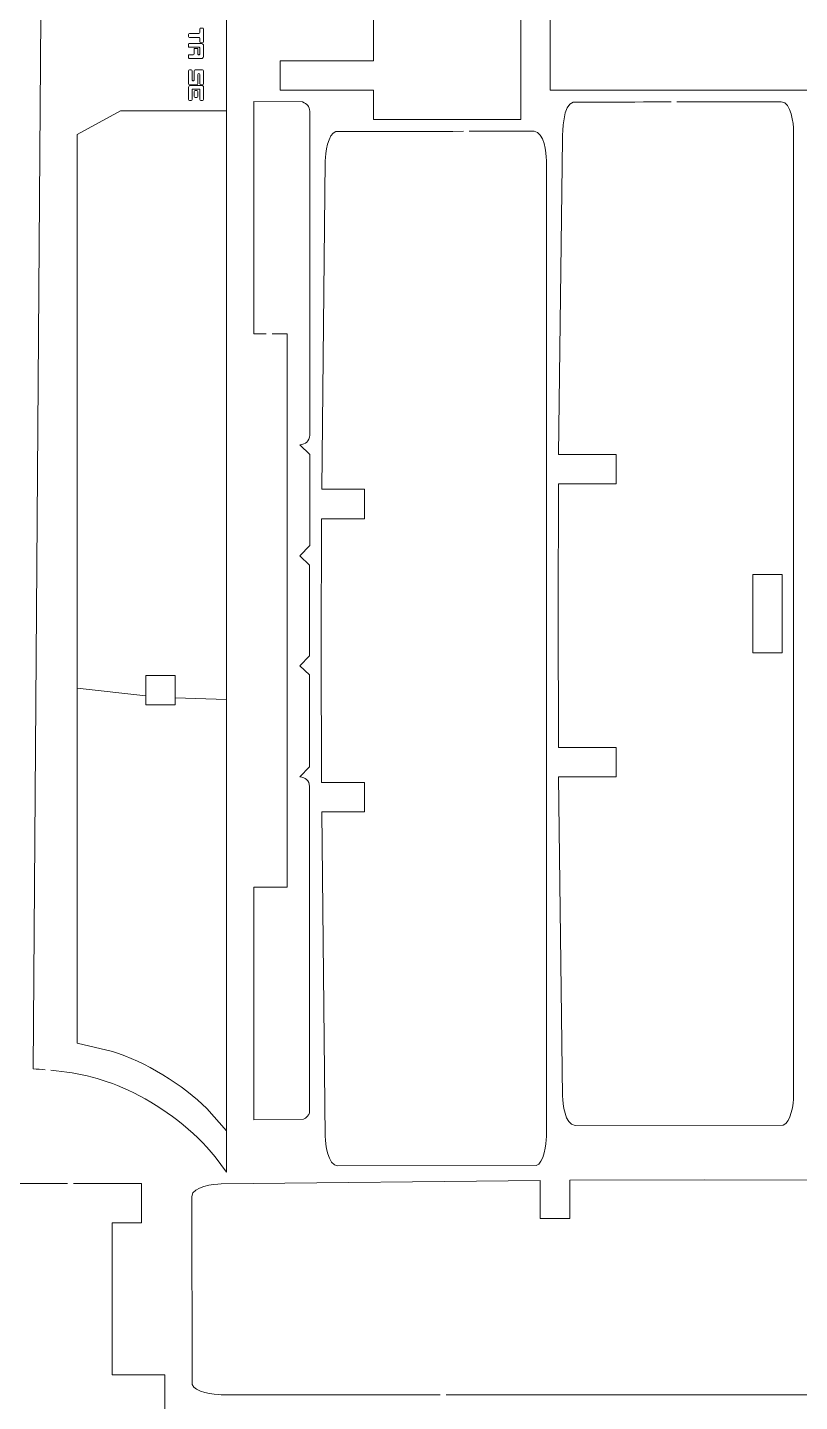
# Model space of a CAD drawing. Header units: centimetres. Extents: x -33.3 to 33.3, y -15.3 to 15.3.
# Drawn here: x -3.03 to 3.66, y -3.05 to 8.86 of the extents above; entities that cross this region are included whole.
import ezdxf

# ---------------------------------------------------------------- set-up
doc = ezdxf.new("R2010")
doc.units = ezdxf.units.CM
doc.header["$MEASUREMENT"] = 0
doc.layers.add('Layer 1', color=7, linetype='Continuous')

msp = doc.modelspace()

# ---------------------------------------------------------------- linework, layer by layer
at = {"layer": 'Layer 1', "color": 250, "lineweight": 20}
msp.add_open_spline([(-11.10211, -15.35), (-11.10211, -15.35), (11.0979, -15.35), (11.0979, -15.35), (11.0979, -15.35), (11.0979, -15.35), (11.0979, 15.35), (11.0979, 15.35), (11.0979, 15.35), (11.0979, 15.35), (-11.10211, 15.35), (-11.10211, 15.35), (-11.10211, 15.35), (-11.10211, 15.35), (-11.10211, -15.35), (-11.10211, -15.35), (-11.10211, -15.35), (-11.10211, -15.35), (-11.10211, -15.35), (-11.10211, -15.35)], degree=3, knots=[0, 0, 0, 0, 0.16666667, 0.16666667, 0.16666667, 0.16666667, 0.33333333, 0.33333333, 0.33333333, 0.33333333, 0.5, 0.5, 0.5, 0.5, 0.66666667, 0.66666667, 0.66666667, 0.66666667, 1, 1, 1, 1], dxfattribs=at)
at = {"layer": 'Layer 1', "lineweight": 9}
for points, knots in [([(-0.58647, 10.20229), (-0.30149, 10.20229), (-0.02689, 10.20229), (-0.02689, 10.20229), (-0.02689, 10.20229), (-0.02689, 10.20229), (-0.02689, 8.57024), (-0.02689, 8.57024), (-0.02689, 8.57024), (-0.02689, 8.57024), (-0.83757, 8.57024), (-0.83757, 8.57024), (-0.83757, 8.57024), (-0.83757, 8.57024), (-0.83757, 8.31528), (-0.83757, 8.31528), (-0.83757, 8.31528), (-0.83757, 8.31528), (-0.02689, 8.31528), (-0.02689, 8.31528), (-0.02689, 8.31528), (-0.02689, 8.31528), (-0.02689, 8.06031), (-0.02689, 8.06031), (-0.02689, 8.06031), (-0.02689, 8.06031), (1.24792, 8.06031), (1.24792, 8.06031), (1.24792, 8.06031), (1.24792, 8.06031), (1.24792, 9.59009), (1.24792, 9.59009), (1.24792, 9.59009), (1.24792, 9.59009), (1.50289, 9.59009), (1.50289, 9.59009), (1.50289, 9.59009), (1.50289, 9.59009), (1.50289, 8.31528), (1.50289, 8.31528), (1.50289, 8.31528), (1.50289, 8.31528), (4.29914, 8.31528), (4.29914, 8.31528), (4.29914, 8.31528), (4.29914, 8.31528), (4.29914, 9.59009), (4.29914, 9.59009), (4.29914, 9.59009), (4.29914, 9.59009), (4.55411, 9.59009), (4.55411, 9.59009), (4.55411, 9.59009), (4.55411, 9.59009), (4.55411, 8.06031), (4.55411, 8.06031), (4.55411, 8.06031), (4.55411, 8.06031), (5.82891, 8.06031), (5.82891, 8.06031), (5.82891, 8.06031), (5.82891, 8.06031), (5.82891, 8.31528), (5.82891, 8.31528), (5.82891, 8.31528), (5.82891, 8.31528), (6.63285, 8.31528), (6.63285, 8.31528), (6.63285, 8.31528), (6.63285, 8.31528), (6.63285, 8.57024), (6.63285, 8.57024), (6.63285, 8.57024), (6.63285, 8.57024), (5.82891, 8.57024), (5.82891, 8.57024), (5.82891, 8.57024), (5.82891, 8.57024), (5.82891, 10.20229), (5.82891, 10.20229), (5.82891, 10.20229), (5.82891, 10.20229), (6.0166, 10.20229), (6.24267, 10.20229)], [0, 0, 0, 0, 0.04545455, 0.04545455, 0.04545455, 0.04545455, 0.09090909, 0.09090909, 0.09090909, 0.09090909, 0.13636364, 0.13636364, 0.13636364, 0.13636364, 0.18181818, 0.18181818, 0.18181818, 0.18181818, 0.22727273, 0.22727273, 0.22727273, 0.22727273, 0.27272727, 0.27272727, 0.27272727, 0.27272727, 0.31818182, 0.31818182, 0.31818182, 0.31818182, 0.36363636, 0.36363636, 0.36363636, 0.36363636, 0.40909091, 0.40909091, 0.40909091, 0.40909091, 0.45454545, 0.45454545, 0.45454545, 0.45454545, 0.5, 0.5, 0.5, 0.5, 0.54545455, 0.54545455, 0.54545455, 0.54545455, 0.59090909, 0.59090909, 0.59090909, 0.59090909, 0.63636364, 0.63636364, 0.63636364, 0.63636364, 0.68181818, 0.68181818, 0.68181818, 0.68181818, 0.72727273, 0.72727273, 0.72727273, 0.72727273, 0.77272727, 0.77272727, 0.77272727, 0.77272727, 0.81818182, 0.81818182, 0.81818182, 0.81818182, 0.86363636, 0.86363636, 0.86363636, 0.86363636, 0.90909091, 0.90909091, 0.90909091, 0.90909091, 1, 1, 1, 1]), ([(-2.55335, 9.43687), (-2.0739, 9.56603), (-1.74031, 9.75342), (-1.30168, 10.11779), (-1.30168, 10.11779), (-1.30168, 10.11779), (-1.30168, -0.70638), (-1.30168, -0.70638), (-1.30168, -0.70638), (-1.30168, -0.82486), (-1.30168, -0.94335), (-1.30168, -1.06183), (-1.30168, -1.06183), (-1.30168, -1.06183), (-1.40075, -0.93083), (-1.40075, -0.93083), (-1.40075, -0.93083), (-1.58339, -0.70378), (-1.84408, -0.50407), (-2.10587, -0.3765), (-2.10587, -0.3765), (-2.36599, -0.24973), (-2.5682, -0.20381), (-2.82491, -0.17937)], [0, 0, 0, 0, 0.14285714, 0.14285714, 0.14285714, 0.14285714, 0.28571429, 0.28571429, 0.28571429, 0.28571429, 0.42857143, 0.42857143, 0.42857143, 0.42857143, 0.57142857, 0.57142857, 0.57142857, 0.57142857, 0.71428571, 0.71428571, 0.71428571, 0.71428571, 1, 1, 1, 1]), ([(-2.87491, -0.17492), (-2.90785, -0.17219), (-2.94174, -0.16972), (-2.97682, -0.16742), (-2.97682, -0.16742), (-2.97682, -0.16742), (-2.90946, 9.35572), (-2.90946, 9.35572), (-2.90946, 9.35572), (-2.80031, 9.37692), (-2.69889, 9.39932), (-2.60335, 9.42375)], [0, 0, 0, 0, 0.25, 0.25, 0.25, 0.25, 0.5, 0.5, 0.5, 0.5, 1, 1, 1, 1]), ([(-0.90774, 6.2023), (-0.84046, 6.2023), (-0.77726, 6.2023), (-0.77726, 6.2023), (-0.77726, 6.2023), (-0.77726, 6.2023), (-0.77726, 1.40859), (-0.77726, 1.40859), (-0.77726, 1.40859), (-0.77726, 1.40859), (-1.06617, 1.40859), (-1.06617, 1.40859), (-1.06617, 1.40859), (-1.06617, 1.40859), (-1.06617, -0.61075), (-1.06617, -0.61075), (-1.06617, -0.61075), (-1.06617, -0.61075), (-0.63368, -0.60482), (-0.63368, -0.60482), (-0.63368, -0.60482), (-0.61536, -0.59704), (-0.58639, -0.56822), (-0.58296, -0.54777), (-0.58296, -0.54777), (-0.58296, -0.54777), (-0.58168, 2.2788), (-0.58168, 2.2788), (-0.58168, 2.2788), (-0.58633, 2.33719), (-0.61744, 2.35488), (-0.66667, 2.36383), (-0.66667, 2.36383), (-0.66667, 2.36383), (-0.58196, 2.4488), (-0.58196, 2.4488), (-0.58196, 2.4488), (-0.58196, 2.4488), (-0.5817, 3.24752), (-0.5817, 3.24752), (-0.5817, 3.24752), (-0.5817, 3.24752), (-0.66667, 3.32673), (-0.66667, 3.32673), (-0.66667, 3.32673), (-0.66667, 3.32673), (-0.58165, 3.41172), (-0.58165, 3.41172), (-0.58165, 3.41172), (-0.58165, 3.41172), (-0.58138, 4.19916), (-0.58138, 4.19916), (-0.58138, 4.19916), (-0.58138, 4.19916), (-0.66667, 4.27868), (-0.66667, 4.27868), (-0.66667, 4.27868), (-0.66667, 4.27868), (-0.58133, 4.36913), (-0.58133, 4.36913), (-0.58133, 4.36913), (-0.58133, 4.36913), (-0.58108, 5.15629), (-0.58108, 5.15629), (-0.58108, 5.15629), (-0.58108, 5.15629), (-0.66667, 5.24158), (-0.66667, 5.24158), (-0.66667, 5.24158), (-0.61632, 5.24965), (-0.58494, 5.26899), (-0.58102, 5.32658), (-0.58102, 5.32658), (-0.58102, 5.32658), (-0.58008, 8.13114), (-0.58008, 8.13114), (-0.58008, 8.13114), (-0.58287, 8.1768), (-0.60435, 8.19762), (-0.64306, 8.21325), (-0.64306, 8.21325), (-0.64306, 8.21325), (-1.06617, 8.21615), (-1.06617, 8.21615), (-1.06617, 8.21615), (-1.06617, 8.21615), (-1.06617, 6.2023), (-1.06617, 6.2023), (-1.06617, 6.2023), (-1.06617, 6.2023), (-1.01615, 6.2023), (-0.95774, 6.2023)], [0, 0, 0, 0, 0.04166667, 0.04166667, 0.04166667, 0.04166667, 0.08333333, 0.08333333, 0.08333333, 0.08333333, 0.125, 0.125, 0.125, 0.125, 0.16666667, 0.16666667, 0.16666667, 0.16666667, 0.20833333, 0.20833333, 0.20833333, 0.20833333, 0.25, 0.25, 0.25, 0.25, 0.29166667, 0.29166667, 0.29166667, 0.29166667, 0.33333333, 0.33333333, 0.33333333, 0.33333333, 0.375, 0.375, 0.375, 0.375, 0.41666667, 0.41666667, 0.41666667, 0.41666667, 0.45833333, 0.45833333, 0.45833333, 0.45833333, 0.5, 0.5, 0.5, 0.5, 0.54166667, 0.54166667, 0.54166667, 0.54166667, 0.58333333, 0.58333333, 0.58333333, 0.58333333, 0.625, 0.625, 0.625, 0.625, 0.66666667, 0.66666667, 0.66666667, 0.66666667, 0.70833333, 0.70833333, 0.70833333, 0.70833333, 0.75, 0.75, 0.75, 0.75, 0.79166667, 0.79166667, 0.79166667, 0.79166667, 0.83333333, 0.83333333, 0.83333333, 0.83333333, 0.875, 0.875, 0.875, 0.875, 0.91666667, 0.91666667, 0.91666667, 0.91666667, 1, 1, 1, 1]), ([(2.55155, 8.21357), (2.11846, 8.21286), (1.70148, 8.21218), (1.70148, 8.21218), (1.70148, 8.21218), (1.61565, 8.19123), (1.61031, 7.95305), (1.60897, 7.89497), (1.60897, 7.89497), (1.60897, 7.89497), (1.5752, 5.15901), (1.5752, 5.15901), (1.5752, 5.15901), (1.5752, 5.15901), (2.07615, 5.15901), (2.07615, 5.15901), (2.07615, 5.15901), (2.07615, 5.15901), (2.07615, 4.90404), (2.07615, 4.90404), (2.07615, 4.90404), (2.07615, 4.90404), (1.5752, 4.90404), (1.5752, 4.90404), (1.5752, 4.90404), (1.5752, 4.90404), (1.57218, 3.78272), (1.57218, 3.78272), (1.57218, 3.78272), (1.57218, 3.78272), (1.57518, 2.61772), (1.57518, 2.61772), (1.57518, 2.61772), (1.57518, 2.61772), (2.07615, 2.61772), (2.07615, 2.61772), (2.07615, 2.61772), (2.07615, 2.61772), (2.07615, 2.36276), (2.07615, 2.36276), (2.07615, 2.36276), (2.07615, 2.36276), (1.57674, 2.36276), (1.57674, 2.36276), (1.57674, 2.36276), (1.57674, 2.36276), (1.61015, -0.40343), (1.61015, -0.40343), (1.61015, -0.40343), (1.61223, -0.4681), (1.63074, -0.65122), (1.71903, -0.65799), (1.71903, -0.65799), (1.71903, -0.65799), (3.52385, -0.65452), (3.52385, -0.65452), (3.52385, -0.65452), (3.59142, -0.63784), (3.6127, -0.46328), (3.61378, -0.40316), (3.61378, -0.40316), (3.61378, -0.40316), (3.61378, 7.96018), (3.61378, 7.96018), (3.61378, 7.96018), (3.61233, 8.02462), (3.59448, 8.20839), (3.50625, 8.21514), (3.50625, 8.21514), (3.50625, 8.21514), (3.0535, 8.21439), (2.60154, 8.21365)], [0, 0, 0, 0, 0.05263158, 0.05263158, 0.05263158, 0.05263158, 0.10526316, 0.10526316, 0.10526316, 0.10526316, 0.15789474, 0.15789474, 0.15789474, 0.15789474, 0.21052632, 0.21052632, 0.21052632, 0.21052632, 0.26315789, 0.26315789, 0.26315789, 0.26315789, 0.31578947, 0.31578947, 0.31578947, 0.31578947, 0.36842105, 0.36842105, 0.36842105, 0.36842105, 0.42105263, 0.42105263, 0.42105263, 0.42105263, 0.47368421, 0.47368421, 0.47368421, 0.47368421, 0.52631579, 0.52631579, 0.52631579, 0.52631579, 0.57894737, 0.57894737, 0.57894737, 0.57894737, 0.63157895, 0.63157895, 0.63157895, 0.63157895, 0.68421053, 0.68421053, 0.68421053, 0.68421053, 0.73684211, 0.73684211, 0.73684211, 0.73684211, 0.78947368, 0.78947368, 0.78947368, 0.78947368, 0.84210526, 0.84210526, 0.84210526, 0.84210526, 0.89473684, 0.89473684, 0.89473684, 0.89473684, 1, 1, 1, 1]), ([(0.75245, 7.95899), (0.25863, 7.95815), (-0.3549, 7.95709), (-0.3549, 7.95709), (-0.3549, 7.95709), (-0.42333, 7.94094), (-0.44497, 7.76308), (-0.44668, 7.70406), (-0.44668, 7.70406), (-0.44668, 7.70406), (-0.47719, 4.85566), (-0.47719, 4.85566), (-0.47719, 4.85566), (-0.47719, 4.85566), (-0.10468, 4.85566), (-0.10468, 4.85566), (-0.10468, 4.85566), (-0.10468, 4.85566), (-0.10468, 4.60069), (-0.10468, 4.60069), (-0.10468, 4.60069), (-0.10468, 4.60069), (-0.4785, 4.60069), (-0.4785, 4.60069), (-0.4785, 4.60069), (-0.4785, 4.60069), (-0.48098, 3.47936), (-0.48098, 3.47936), (-0.48098, 3.47936), (-0.48098, 3.47936), (-0.47837, 2.31437), (-0.47837, 2.31437), (-0.47837, 2.31437), (-0.47837, 2.31437), (-0.10468, 2.31437), (-0.10468, 2.31437), (-0.10468, 2.31437), (-0.10468, 2.31437), (-0.10468, 2.0594), (-0.10468, 2.0594), (-0.10468, 2.0594), (-0.10468, 2.0594), (-0.47698, 2.0594), (-0.47698, 2.0594), (-0.47698, 2.0594), (-0.47698, 2.0594), (-0.44665, -0.75506), (-0.44665, -0.75506), (-0.44665, -0.75506), (-0.44466, -0.82012), (-0.42608, -1.00288), (-0.33728, -1.00962), (-0.33728, -1.00962), (-0.33728, -1.00962), (1.38101, -1.00616), (1.38101, -1.00616), (1.38101, -1.00616), (1.44888, -0.98947), (1.47029, -0.81516), (1.47138, -0.75479), (1.47138, -0.75479), (1.47138, -0.75479), (1.47138, 7.70509), (1.47138, 7.70509), (1.47138, 7.70509), (1.4699, 7.76982), (1.45194, 7.95338), (1.36331, 7.96004), (1.36331, 7.96004), (1.36331, 7.96004), (1.11244, 7.95961), (0.80245, 7.95908)], [0, 0, 0, 0, 0.05263158, 0.05263158, 0.05263158, 0.05263158, 0.10526316, 0.10526316, 0.10526316, 0.10526316, 0.15789474, 0.15789474, 0.15789474, 0.15789474, 0.21052632, 0.21052632, 0.21052632, 0.21052632, 0.26315789, 0.26315789, 0.26315789, 0.26315789, 0.31578947, 0.31578947, 0.31578947, 0.31578947, 0.36842105, 0.36842105, 0.36842105, 0.36842105, 0.42105263, 0.42105263, 0.42105263, 0.42105263, 0.47368421, 0.47368421, 0.47368421, 0.47368421, 0.52631579, 0.52631579, 0.52631579, 0.52631579, 0.57894737, 0.57894737, 0.57894737, 0.57894737, 0.63157895, 0.63157895, 0.63157895, 0.63157895, 0.68421053, 0.68421053, 0.68421053, 0.68421053, 0.73684211, 0.73684211, 0.73684211, 0.73684211, 0.78947368, 0.78947368, 0.78947368, 0.78947368, 0.84210526, 0.84210526, 0.84210526, 0.84210526, 0.89473684, 0.89473684, 0.89473684, 0.89473684, 1, 1, 1, 1]), ([(3.25884, 3.43857), (3.25884, 3.43857), (3.51378, 3.43857), (3.51378, 3.43857), (3.51378, 3.43857), (3.51378, 3.43857), (3.51378, 4.11845), (3.51378, 4.11845), (3.51378, 4.11845), (3.51378, 4.11845), (3.25884, 4.11845), (3.25884, 4.11845), (3.25884, 4.11845), (3.25884, 4.11845), (3.25884, 3.43857), (3.25884, 3.43857), (3.25884, 3.43857), (3.25884, 3.43857), (3.25884, 3.43857), (3.25884, 3.43857)], [0, 0, 0, 0, 0.16666667, 0.16666667, 0.16666667, 0.16666667, 0.33333333, 0.33333333, 0.33333333, 0.33333333, 0.5, 0.5, 0.5, 0.5, 0.66666667, 0.66666667, 0.66666667, 0.66666667, 1, 1, 1, 1]), ([(-1.747, 3.24261), (-1.747, 3.24261), (-2.00207, 3.24261), (-2.00207, 3.24261), (-2.00207, 3.24261), (-2.00207, 3.24261), (-2.00196, 2.98764), (-2.00196, 2.98764), (-2.00196, 2.98764), (-2.00196, 2.98764), (-1.747, 2.98764), (-1.747, 2.98764), (-1.747, 2.98764), (-1.747, 2.98764), (-1.747, 3.24261), (-1.747, 3.24261)], [0, 0, 0, 0, 0.2, 0.2, 0.2, 0.2, 0.4, 0.4, 0.4, 0.4, 0.6, 0.6, 0.6, 0.6, 1, 1, 1, 1]), ([(-2.6797, -1.16226), (-2.95858, -1.16226), (-3.22302, -1.16226), (-3.22302, -1.16226), (-3.22302, -1.16226), (-3.22302, -1.16226), (-3.22302, -1.80304), (-3.22302, -1.80304), (-3.22302, -1.80304), (-3.22302, -1.80304), (-5.61491, -1.55184), (-5.61491, -1.55184), (-5.61491, -1.55184), (-5.61491, -1.55184), (-5.58784, -1.29829), (-5.58784, -1.29829), (-5.58784, -1.29829), (-5.58784, -1.29829), (-6.01038, -1.2532), (-6.01038, -1.2532), (-6.01038, -1.2532), (-6.01038, -1.2532), (-6.03745, -1.50673), (-6.03745, -1.50673), (-6.03745, -1.50673), (-6.03745, -1.50673), (-6.29097, -1.47966), (-6.29097, -1.47966), (-6.29097, -1.47966), (-6.29097, -1.47966), (-6.91417, -1.47966), (-6.91417, -1.47966), (-6.91417, -1.47966), (-6.91417, -1.47966), (-6.91417, -1.22471), (-6.91417, -1.22471), (-6.91417, -1.22471), (-6.91417, -1.22471), (-7.25412, -1.22471), (-7.25412, -1.22471), (-7.25412, -1.22471), (-7.25412, -1.22471), (-7.25412, -1.47966), (-7.25412, -1.47966), (-7.25412, -1.47966), (-7.25412, -1.47966), (-7.74529, -1.47966), (-7.74529, -1.47966), (-7.74529, -1.47966), (-7.74529, -1.47966), (-7.74529, -3.86239), (-7.74529, -3.86239), (-7.74529, -3.86239), (-7.74529, -3.86239), (-8.0003, -3.86239), (-8.0003, -3.86239), (-8.0003, -3.86239), (-8.0003, -3.86239), (-8.0003, -4.28731), (-8.0003, -4.28731), (-8.0003, -4.28731), (-8.0003, -4.28731), (-4.70104, -4.28731), (-4.70104, -4.28731), (-4.70104, -4.28731), (-4.70104, -4.28731), (-4.56245, -2.94622), (-4.56245, -2.94622), (-4.56245, -2.94622), (-4.56245, -2.94622), (-4.30884, -2.97243), (-4.30884, -2.97243), (-4.30884, -2.97243), (-4.30884, -2.97243), (-4.44742, -4.31354), (-4.44742, -4.31354), (-4.44742, -4.31354), (-4.44742, -4.31354), (-4.02466, -4.27063), (-4.02466, -4.27063), (-4.02466, -4.27063), (-4.02466, -4.27063), (-3.99891, -4.52429), (-3.99891, -4.52429), (-3.99891, -4.52429), (-3.99891, -4.52429), (-3.57615, -4.4814), (-3.57615, -4.4814), (-3.57615, -4.4814), (-3.57615, -4.4814), (-3.6019, -4.22774), (-3.6019, -4.22774), (-3.6019, -4.22774), (-3.6019, -4.22774), (-1.83551, -4.0485), (-1.83551, -4.0485), (-1.83551, -4.0485), (-1.83551, -4.0485), (-1.83551, -2.81895), (-1.83551, -2.81895), (-1.83551, -2.81895), (-1.83551, -2.81895), (-2.29445, -2.81895), (-2.29445, -2.81895), (-2.29445, -2.81895), (-2.29445, -2.81895), (-2.29445, -1.50164), (-2.29445, -1.50164), (-2.29445, -1.50164), (-2.29445, -1.50164), (-2.03948, -1.50164), (-2.03948, -1.50164), (-2.03948, -1.50164), (-2.03948, -1.50164), (-2.03948, -1.16226), (-2.03948, -1.16226), (-2.03948, -1.16226), (-2.03948, -1.16226), (-2.33433, -1.16226), (-2.6297, -1.16226)], [0, 0, 0, 0, 0.03225806, 0.03225806, 0.03225806, 0.03225806, 0.06451613, 0.06451613, 0.06451613, 0.06451613, 0.09677419, 0.09677419, 0.09677419, 0.09677419, 0.12903226, 0.12903226, 0.12903226, 0.12903226, 0.16129032, 0.16129032, 0.16129032, 0.16129032, 0.19354839, 0.19354839, 0.19354839, 0.19354839, 0.22580645, 0.22580645, 0.22580645, 0.22580645, 0.25806452, 0.25806452, 0.25806452, 0.25806452, 0.29032258, 0.29032258, 0.29032258, 0.29032258, 0.32258065, 0.32258065, 0.32258065, 0.32258065, 0.35483871, 0.35483871, 0.35483871, 0.35483871, 0.38709677, 0.38709677, 0.38709677, 0.38709677, 0.41935484, 0.41935484, 0.41935484, 0.41935484, 0.4516129, 0.4516129, 0.4516129, 0.4516129, 0.48387097, 0.48387097, 0.48387097, 0.48387097, 0.51612903, 0.51612903, 0.51612903, 0.51612903, 0.5483871, 0.5483871, 0.5483871, 0.5483871, 0.58064516, 0.58064516, 0.58064516, 0.58064516, 0.61290323, 0.61290323, 0.61290323, 0.61290323, 0.64516129, 0.64516129, 0.64516129, 0.64516129, 0.67741935, 0.67741935, 0.67741935, 0.67741935, 0.70967742, 0.70967742, 0.70967742, 0.70967742, 0.74193548, 0.74193548, 0.74193548, 0.74193548, 0.77419355, 0.77419355, 0.77419355, 0.77419355, 0.80645161, 0.80645161, 0.80645161, 0.80645161, 0.83870968, 0.83870968, 0.83870968, 0.83870968, 0.87096774, 0.87096774, 0.87096774, 0.87096774, 0.90322581, 0.90322581, 0.90322581, 0.90322581, 0.93548387, 0.93548387, 0.93548387, 0.93548387, 1, 1, 1, 1]), ([(5.68208, -2.99225), (6.48081, -2.99225), (7.0153, -2.99225), (7.0153, -2.99225), (7.0153, -2.99225), (7.07975, -2.99078), (7.26349, -2.97303), (7.27026, -2.88478), (7.27026, -2.88478), (7.27026, -2.88478), (7.26731, -1.25575), (7.26731, -1.25575), (7.26731, -1.25575), (7.25115, -1.18763), (7.07301, -1.16619), (7.01428, -1.16449), (7.01428, -1.16449), (7.01428, -1.16449), (4.21413, -1.13423), (4.21413, -1.13423), (4.21413, -1.13423), (4.21413, -1.13423), (4.21413, -1.46505), (4.21413, -1.46505), (4.21413, -1.46505), (4.21413, -1.46505), (3.95916, -1.46505), (3.95916, -1.46505), (3.95916, -1.46505), (3.95916, -1.46505), (3.95916, -1.13289), (3.95916, -1.13289), (3.95916, -1.13289), (3.95916, -1.13289), (2.83784, -1.13038), (2.83784, -1.13038), (2.83784, -1.13038), (2.83784, -1.13038), (1.67284, -1.13303), (1.67284, -1.13303), (1.67284, -1.13303), (1.67284, -1.13303), (1.67284, -1.46505), (1.67284, -1.46505), (1.67284, -1.46505), (1.67284, -1.46505), (1.41788, -1.46505), (1.41788, -1.46505), (1.41788, -1.46505), (1.41788, -1.46505), (1.41788, -1.13445), (1.41788, -1.13445), (1.41788, -1.13445), (1.41788, -1.13445), (-1.34831, -1.16452), (-1.34831, -1.16452), (-1.34831, -1.16452), (-1.41295, -1.1665), (-1.5961, -1.18489), (-1.60287, -1.2732), (-1.60287, -1.2732), (-1.60287, -1.2732), (-1.5994, -2.90238), (-1.5994, -2.90238), (-1.5994, -2.90238), (-1.58274, -2.96996), (-1.40807, -2.99117), (-1.34804, -2.99225), (-1.34804, -2.99225), (-1.34804, -2.99225), (-0.55118, -2.99225), (0.5506, -2.99225)], [0, 0, 0, 0, 0.05263158, 0.05263158, 0.05263158, 0.05263158, 0.10526316, 0.10526316, 0.10526316, 0.10526316, 0.15789474, 0.15789474, 0.15789474, 0.15789474, 0.21052632, 0.21052632, 0.21052632, 0.21052632, 0.26315789, 0.26315789, 0.26315789, 0.26315789, 0.31578947, 0.31578947, 0.31578947, 0.31578947, 0.36842105, 0.36842105, 0.36842105, 0.36842105, 0.42105263, 0.42105263, 0.42105263, 0.42105263, 0.47368421, 0.47368421, 0.47368421, 0.47368421, 0.52631579, 0.52631579, 0.52631579, 0.52631579, 0.57894737, 0.57894737, 0.57894737, 0.57894737, 0.63157895, 0.63157895, 0.63157895, 0.63157895, 0.68421053, 0.68421053, 0.68421053, 0.68421053, 0.73684211, 0.73684211, 0.73684211, 0.73684211, 0.78947368, 0.78947368, 0.78947368, 0.78947368, 0.84210526, 0.84210526, 0.84210526, 0.84210526, 0.89473684, 0.89473684, 0.89473684, 0.89473684, 1, 1, 1, 1])]:
    msp.add_open_spline(points, degree=3, knots=knots, dxfattribs=at)
at = {"layer": 'Layer 1', "color": 140, "lineweight": 9}
for points, knots in [([(-1.50169, 8.79731), (-1.50169, 8.79731), (-1.50169, 8.78218), (-1.50169, 8.78218), (-1.50169, 8.78218), (-1.50169, 8.78218), (-1.50169, 8.73356), (-1.50169, 8.73356), (-1.50169, 8.73356), (-1.50169, 8.72881), (-1.50558, 8.72492), (-1.51033, 8.72492), (-1.51033, 8.72492), (-1.51033, 8.72492), (-1.52546, 8.72492), (-1.52546, 8.72492), (-1.52546, 8.72492), (-1.53021, 8.72492), (-1.5341, 8.72881), (-1.5341, 8.73356), (-1.5341, 8.73356), (-1.5341, 8.73356), (-1.5341, 8.7649), (-1.5341, 8.7649), (-1.5341, 8.7649), (-1.5341, 8.76965), (-1.53799, 8.77354), (-1.54275, 8.77354), (-1.54275, 8.77354), (-1.54275, 8.77354), (-1.6227, 8.77354), (-1.6227, 8.77354), (-1.6227, 8.77354), (-1.62746, 8.77354), (-1.63135, 8.77743), (-1.63135, 8.78218), (-1.63135, 8.78218), (-1.63135, 8.78218), (-1.63135, 8.79731), (-1.63135, 8.79731), (-1.63135, 8.79731), (-1.63135, 8.80207), (-1.62746, 8.80596), (-1.6227, 8.80596), (-1.6227, 8.80596), (-1.6227, 8.80596), (-1.54275, 8.80596), (-1.54275, 8.80596), (-1.54275, 8.80596), (-1.53799, 8.80596), (-1.5341, 8.80984), (-1.5341, 8.8146), (-1.5341, 8.8146), (-1.5341, 8.8146), (-1.5341, 8.84593), (-1.5341, 8.84593), (-1.5341, 8.84593), (-1.5341, 8.85069), (-1.53021, 8.85458), (-1.52546, 8.85458), (-1.52546, 8.85458), (-1.52546, 8.85458), (-1.51033, 8.85458), (-1.51033, 8.85458), (-1.51033, 8.85458), (-1.50558, 8.85458), (-1.50169, 8.85069), (-1.50169, 8.84593), (-1.50169, 8.84593), (-1.50169, 8.84593), (-1.50169, 8.79731), (-1.50169, 8.79731)], [0, 0, 0, 0, 0.05263158, 0.05263158, 0.05263158, 0.05263158, 0.10526316, 0.10526316, 0.10526316, 0.10526316, 0.15789474, 0.15789474, 0.15789474, 0.15789474, 0.21052632, 0.21052632, 0.21052632, 0.21052632, 0.26315789, 0.26315789, 0.26315789, 0.26315789, 0.31578947, 0.31578947, 0.31578947, 0.31578947, 0.36842105, 0.36842105, 0.36842105, 0.36842105, 0.42105263, 0.42105263, 0.42105263, 0.42105263, 0.47368421, 0.47368421, 0.47368421, 0.47368421, 0.52631579, 0.52631579, 0.52631579, 0.52631579, 0.57894737, 0.57894737, 0.57894737, 0.57894737, 0.63157895, 0.63157895, 0.63157895, 0.63157895, 0.68421053, 0.68421053, 0.68421053, 0.68421053, 0.73684211, 0.73684211, 0.73684211, 0.73684211, 0.78947368, 0.78947368, 0.78947368, 0.78947368, 0.84210526, 0.84210526, 0.84210526, 0.84210526, 0.89473684, 0.89473684, 0.89473684, 0.89473684, 1, 1, 1, 1]), ([(-1.51897, 8.72006), (-1.50947, 8.72006), (-1.50169, 8.71228), (-1.50169, 8.70277), (-1.50169, 8.70277), (-1.50169, 8.70277), (-1.50169, 8.612), (-1.50169, 8.612), (-1.50169, 8.612), (-1.50169, 8.612), (-1.50169, 8.60768), (-1.50169, 8.60768), (-1.50169, 8.60768), (-1.50169, 8.60768), (-1.50169, 8.60768), (-1.50169, 8.60768), (-1.50169, 8.60768), (-1.50169, 8.60753), (-1.50169, 8.60739), (-1.50169, 8.60724), (-1.50169, 8.60724), (-1.50169, 8.60724), (-1.50169, 8.60724), (-1.50169, 8.60724), (-1.50169, 8.60724), (-1.5017, 8.60709), (-1.5017, 8.60694), (-1.50171, 8.6068), (-1.50171, 8.6068), (-1.50171, 8.6068), (-1.50171, 8.60679), (-1.50171, 8.60679), (-1.50171, 8.60679), (-1.50172, 8.60665), (-1.50173, 8.6065), (-1.50174, 8.60636), (-1.50174, 8.60636), (-1.50174, 8.60636), (-1.50174, 8.60635), (-1.50174, 8.60635), (-1.50174, 8.60635), (-1.50175, 8.60621), (-1.50176, 8.60607), (-1.50178, 8.60592), (-1.50178, 8.60592), (-1.50178, 8.60592), (-1.50178, 8.60592), (-1.50178, 8.60592), (-1.50178, 8.60592), (-1.50179, 8.60578), (-1.50181, 8.60563), (-1.50183, 8.60549), (-1.50183, 8.60549), (-1.50291, 8.59701), (-1.51021, 8.59039), (-1.51897, 8.59039), (-1.51897, 8.59039), (-1.51897, 8.59039), (-1.62702, 8.59039), (-1.62702, 8.59039), (-1.62702, 8.59039), (-1.6294, 8.59039), (-1.63135, 8.59234), (-1.63135, 8.59471), (-1.63135, 8.59471), (-1.63135, 8.59471), (-1.63135, 8.61849), (-1.63135, 8.61849), (-1.63135, 8.61849), (-1.63135, 8.62086), (-1.6294, 8.62281), (-1.62702, 8.62281), (-1.62702, 8.62281), (-1.62702, 8.62281), (-1.59137, 8.62281), (-1.59137, 8.62281), (-1.59137, 8.62281), (-1.58661, 8.62281), (-1.58272, 8.6267), (-1.58272, 8.63145), (-1.58272, 8.63145), (-1.58272, 8.63145), (-1.58272, 8.67382), (-1.58272, 8.67382), (-1.58272, 8.67382), (-1.58272, 8.6762), (-1.58078, 8.67814), (-1.5784, 8.67814), (-1.5784, 8.67814), (-1.5784, 8.67814), (-1.55463, 8.67814), (-1.55463, 8.67814), (-1.55463, 8.67814), (-1.55225, 8.67814), (-1.55031, 8.6762), (-1.55031, 8.67382), (-1.55031, 8.67382), (-1.55031, 8.67382), (-1.55031, 8.62713), (-1.55031, 8.62713), (-1.55031, 8.62713), (-1.55031, 8.62476), (-1.54836, 8.62281), (-1.54599, 8.62281), (-1.54599, 8.62281), (-1.54599, 8.62281), (-1.53842, 8.62281), (-1.53842, 8.62281), (-1.53842, 8.62281), (-1.53605, 8.62281), (-1.5341, 8.62476), (-1.5341, 8.62713), (-1.5341, 8.62713), (-1.5341, 8.62713), (-1.5341, 8.68332), (-1.5341, 8.68332), (-1.5341, 8.68332), (-1.5341, 8.6857), (-1.53605, 8.68764), (-1.53842, 8.68764), (-1.53842, 8.68764), (-1.53842, 8.68764), (-1.62702, 8.68764), (-1.62702, 8.68764), (-1.62702, 8.68764), (-1.6294, 8.68764), (-1.63135, 8.68959), (-1.63135, 8.69196), (-1.63135, 8.69196), (-1.63135, 8.69196), (-1.63135, 8.71574), (-1.63135, 8.71574), (-1.63135, 8.71574), (-1.63135, 8.71811), (-1.6294, 8.72006), (-1.62702, 8.72006), (-1.62702, 8.72006), (-1.62702, 8.72006), (-1.51897, 8.72006), (-1.51897, 8.72006)], [0, 0, 0, 0, 0.02777778, 0.02777778, 0.02777778, 0.02777778, 0.05555556, 0.05555556, 0.05555556, 0.05555556, 0.08333333, 0.08333333, 0.08333333, 0.08333333, 0.11111111, 0.11111111, 0.11111111, 0.11111111, 0.13888889, 0.13888889, 0.13888889, 0.13888889, 0.16666667, 0.16666667, 0.16666667, 0.16666667, 0.19444444, 0.19444444, 0.19444444, 0.19444444, 0.22222222, 0.22222222, 0.22222222, 0.22222222, 0.25, 0.25, 0.25, 0.25, 0.27777778, 0.27777778, 0.27777778, 0.27777778, 0.30555556, 0.30555556, 0.30555556, 0.30555556, 0.33333333, 0.33333333, 0.33333333, 0.33333333, 0.36111111, 0.36111111, 0.36111111, 0.36111111, 0.38888889, 0.38888889, 0.38888889, 0.38888889, 0.41666667, 0.41666667, 0.41666667, 0.41666667, 0.44444444, 0.44444444, 0.44444444, 0.44444444, 0.47222222, 0.47222222, 0.47222222, 0.47222222, 0.5, 0.5, 0.5, 0.5, 0.52777778, 0.52777778, 0.52777778, 0.52777778, 0.55555556, 0.55555556, 0.55555556, 0.55555556, 0.58333333, 0.58333333, 0.58333333, 0.58333333, 0.61111111, 0.61111111, 0.61111111, 0.61111111, 0.63888889, 0.63888889, 0.63888889, 0.63888889, 0.66666667, 0.66666667, 0.66666667, 0.66666667, 0.69444444, 0.69444444, 0.69444444, 0.69444444, 0.72222222, 0.72222222, 0.72222222, 0.72222222, 0.75, 0.75, 0.75, 0.75, 0.77777778, 0.77777778, 0.77777778, 0.77777778, 0.80555556, 0.80555556, 0.80555556, 0.80555556, 0.83333333, 0.83333333, 0.83333333, 0.83333333, 0.86111111, 0.86111111, 0.86111111, 0.86111111, 0.88888889, 0.88888889, 0.88888889, 0.88888889, 0.91666667, 0.91666667, 0.91666667, 0.91666667, 0.94444444, 0.94444444, 0.94444444, 0.94444444, 1, 1, 1, 1]), ([(-1.52546, 8.49273), (-1.52546, 8.49273), (-1.51033, 8.49273), (-1.51033, 8.49273), (-1.51033, 8.49273), (-1.50558, 8.49273), (-1.50169, 8.48884), (-1.50169, 8.48408), (-1.50169, 8.48408), (-1.50169, 8.48408), (-1.50169, 8.46896), (-1.50169, 8.46896), (-1.50169, 8.46896), (-1.50169, 8.46896), (-1.50169, 8.37171), (-1.50169, 8.37171), (-1.50169, 8.37171), (-1.50169, 8.36696), (-1.50558, 8.36307), (-1.51033, 8.36307), (-1.51033, 8.36307), (-1.51033, 8.36307), (-1.52546, 8.36307), (-1.52546, 8.36307), (-1.52546, 8.36307), (-1.53021, 8.36307), (-1.5341, 8.36696), (-1.5341, 8.37171), (-1.5341, 8.37171), (-1.5341, 8.37171), (-1.5341, 8.45221), (-1.5341, 8.45221), (-1.5341, 8.45221), (-1.5341, 8.45667), (-1.53775, 8.46031), (-1.54221, 8.46031), (-1.54221, 8.46031), (-1.54666, 8.46031), (-1.55031, 8.45667), (-1.55031, 8.45221), (-1.55031, 8.45221), (-1.55031, 8.45221), (-1.55031, 8.38684), (-1.55031, 8.38684), (-1.55031, 8.38684), (-1.55031, 8.38684), (-1.55031, 8.37171), (-1.55031, 8.37171), (-1.55031, 8.37171), (-1.55031, 8.36696), (-1.5542, 8.36307), (-1.55895, 8.36307), (-1.55895, 8.36307), (-1.55895, 8.36307), (-1.57408, 8.36307), (-1.57408, 8.36307), (-1.57408, 8.36307), (-1.57408, 8.36307), (-1.60757, 8.36307), (-1.60757, 8.36307), (-1.60757, 8.36307), (-1.60757, 8.36307), (-1.6227, 8.36307), (-1.6227, 8.36307), (-1.6227, 8.36307), (-1.62746, 8.36307), (-1.63135, 8.36696), (-1.63135, 8.37171), (-1.63135, 8.37171), (-1.63135, 8.37171), (-1.63135, 8.38684), (-1.63135, 8.38684), (-1.63135, 8.38684), (-1.63135, 8.38684), (-1.63135, 8.48408), (-1.63135, 8.48408), (-1.63135, 8.48408), (-1.63135, 8.48884), (-1.62746, 8.49273), (-1.6227, 8.49273), (-1.6227, 8.49273), (-1.6227, 8.49273), (-1.60757, 8.49273), (-1.60757, 8.49273), (-1.60757, 8.49273), (-1.60282, 8.49273), (-1.59893, 8.48884), (-1.59893, 8.48408), (-1.59893, 8.48408), (-1.59893, 8.48408), (-1.59893, 8.40337), (-1.59893, 8.40337), (-1.59893, 8.40337), (-1.59893, 8.39955), (-1.59624, 8.39632), (-1.59266, 8.39548), (-1.59266, 8.39548), (-1.59266, 8.39548), (-1.58899, 8.39548), (-1.58899, 8.39548), (-1.58899, 8.39548), (-1.58541, 8.39632), (-1.58272, 8.39955), (-1.58272, 8.40337), (-1.58272, 8.40337), (-1.58272, 8.40337), (-1.58272, 8.46896), (-1.58272, 8.46896), (-1.58272, 8.46896), (-1.58272, 8.46896), (-1.58272, 8.48408), (-1.58272, 8.48408), (-1.58272, 8.48408), (-1.58272, 8.48884), (-1.57883, 8.49273), (-1.57408, 8.49273), (-1.57408, 8.49273), (-1.57408, 8.49273), (-1.55895, 8.49273), (-1.55895, 8.49273), (-1.55895, 8.49273), (-1.55895, 8.49273), (-1.52546, 8.49273), (-1.52546, 8.49273)], [0, 0, 0, 0, 0.03125, 0.03125, 0.03125, 0.03125, 0.0625, 0.0625, 0.0625, 0.0625, 0.09375, 0.09375, 0.09375, 0.09375, 0.125, 0.125, 0.125, 0.125, 0.15625, 0.15625, 0.15625, 0.15625, 0.1875, 0.1875, 0.1875, 0.1875, 0.21875, 0.21875, 0.21875, 0.21875, 0.25, 0.25, 0.25, 0.25, 0.28125, 0.28125, 0.28125, 0.28125, 0.3125, 0.3125, 0.3125, 0.3125, 0.34375, 0.34375, 0.34375, 0.34375, 0.375, 0.375, 0.375, 0.375, 0.40625, 0.40625, 0.40625, 0.40625, 0.4375, 0.4375, 0.4375, 0.4375, 0.46875, 0.46875, 0.46875, 0.46875, 0.5, 0.5, 0.5, 0.5, 0.53125, 0.53125, 0.53125, 0.53125, 0.5625, 0.5625, 0.5625, 0.5625, 0.59375, 0.59375, 0.59375, 0.59375, 0.625, 0.625, 0.625, 0.625, 0.65625, 0.65625, 0.65625, 0.65625, 0.6875, 0.6875, 0.6875, 0.6875, 0.71875, 0.71875, 0.71875, 0.71875, 0.75, 0.75, 0.75, 0.75, 0.78125, 0.78125, 0.78125, 0.78125, 0.8125, 0.8125, 0.8125, 0.8125, 0.84375, 0.84375, 0.84375, 0.84375, 0.875, 0.875, 0.875, 0.875, 0.90625, 0.90625, 0.90625, 0.90625, 0.9375, 0.9375, 0.9375, 0.9375, 1, 1, 1, 1]), ([(-1.50169, 8.33972), (-1.50169, 8.33972), (-1.50169, 8.33324), (-1.50169, 8.33324), (-1.50169, 8.33324), (-1.50169, 8.33324), (-1.50169, 8.23599), (-1.50169, 8.23599), (-1.50169, 8.23599), (-1.50169, 8.23123), (-1.50558, 8.22734), (-1.51033, 8.22734), (-1.51033, 8.22734), (-1.51033, 8.22734), (-1.52546, 8.22734), (-1.52546, 8.22734), (-1.52546, 8.22734), (-1.53021, 8.22734), (-1.5341, 8.23123), (-1.5341, 8.23599), (-1.5341, 8.23599), (-1.5341, 8.23599), (-1.5341, 8.32459), (-1.5341, 8.32459), (-1.5341, 8.32459), (-1.5341, 8.32459), (-1.59893, 8.32459), (-1.59893, 8.32459), (-1.59893, 8.32459), (-1.59893, 8.32459), (-1.59893, 8.23491), (-1.59893, 8.23491), (-1.59893, 8.23491), (-1.59893, 8.23015), (-1.60282, 8.22626), (-1.60757, 8.22626), (-1.60757, 8.22626), (-1.60757, 8.22626), (-1.6227, 8.22626), (-1.6227, 8.22626), (-1.6227, 8.22626), (-1.62746, 8.22626), (-1.63135, 8.23015), (-1.63135, 8.23491), (-1.63135, 8.23491), (-1.63135, 8.23491), (-1.63135, 8.33324), (-1.63135, 8.33324), (-1.63135, 8.33324), (-1.63135, 8.33324), (-1.63135, 8.33972), (-1.63135, 8.33972), (-1.63135, 8.33972), (-1.63135, 8.33986), (-1.63134, 8.34), (-1.63134, 8.34014), (-1.63134, 8.34014), (-1.63112, 8.34946), (-1.62343, 8.35701), (-1.61406, 8.35701), (-1.61406, 8.35701), (-1.61406, 8.35701), (-1.51897, 8.35701), (-1.51897, 8.35701), (-1.51897, 8.35701), (-1.51879, 8.35701), (-1.51861, 8.357), (-1.51843, 8.357), (-1.51843, 8.357), (-1.51825, 8.357), (-1.51807, 8.35701), (-1.51789, 8.35701), (-1.51789, 8.35701), (-1.51789, 8.35701), (-1.51789, 8.35701), (-1.51789, 8.35701), (-1.51789, 8.35701), (-1.50898, 8.35701), (-1.50169, 8.34971), (-1.50169, 8.3408), (-1.50169, 8.3408), (-1.50169, 8.3408), (-1.50169, 8.33972), (-1.50169, 8.33972)], [0, 0, 0, 0, 0.04545455, 0.04545455, 0.04545455, 0.04545455, 0.09090909, 0.09090909, 0.09090909, 0.09090909, 0.13636364, 0.13636364, 0.13636364, 0.13636364, 0.18181818, 0.18181818, 0.18181818, 0.18181818, 0.22727273, 0.22727273, 0.22727273, 0.22727273, 0.27272727, 0.27272727, 0.27272727, 0.27272727, 0.31818182, 0.31818182, 0.31818182, 0.31818182, 0.36363636, 0.36363636, 0.36363636, 0.36363636, 0.40909091, 0.40909091, 0.40909091, 0.40909091, 0.45454545, 0.45454545, 0.45454545, 0.45454545, 0.5, 0.5, 0.5, 0.5, 0.54545455, 0.54545455, 0.54545455, 0.54545455, 0.59090909, 0.59090909, 0.59090909, 0.59090909, 0.63636364, 0.63636364, 0.63636364, 0.63636364, 0.68181818, 0.68181818, 0.68181818, 0.68181818, 0.72727273, 0.72727273, 0.72727273, 0.72727273, 0.77272727, 0.77272727, 0.77272727, 0.77272727, 0.81818182, 0.81818182, 0.81818182, 0.81818182, 0.86363636, 0.86363636, 0.86363636, 0.86363636, 0.90909091, 0.90909091, 0.90909091, 0.90909091, 1, 1, 1, 1]), ([(-1.57408, 8.31254), (-1.57408, 8.31254), (-1.55895, 8.31254), (-1.55895, 8.31254), (-1.55895, 8.31254), (-1.5542, 8.31254), (-1.55031, 8.30865), (-1.55031, 8.30389), (-1.55031, 8.30389), (-1.55031, 8.30389), (-1.55031, 8.2606), (-1.55031, 8.2606), (-1.55031, 8.2606), (-1.55031, 8.25584), (-1.5542, 8.25195), (-1.55895, 8.25195), (-1.55895, 8.25195), (-1.55895, 8.25195), (-1.57408, 8.25195), (-1.57408, 8.25195), (-1.57408, 8.25195), (-1.57883, 8.25195), (-1.58272, 8.25584), (-1.58272, 8.2606), (-1.58272, 8.2606), (-1.58272, 8.2606), (-1.58272, 8.30389), (-1.58272, 8.30389), (-1.58272, 8.30389), (-1.58272, 8.30865), (-1.57883, 8.31254), (-1.57408, 8.31254)], [0, 0, 0, 0, 0.11111111, 0.11111111, 0.11111111, 0.11111111, 0.22222222, 0.22222222, 0.22222222, 0.22222222, 0.33333333, 0.33333333, 0.33333333, 0.33333333, 0.44444444, 0.44444444, 0.44444444, 0.44444444, 0.55555556, 0.55555556, 0.55555556, 0.55555556, 0.66666667, 0.66666667, 0.66666667, 0.66666667, 0.77777778, 0.77777778, 0.77777778, 0.77777778, 1, 1, 1, 1]), ([(-1.30168, -0.70638), (-1.30168, -0.70638), (-1.47393, -0.51107), (-1.47393, -0.51107), (-1.47393, -0.51107), (-1.67045, -0.30944), (-2.01659, -0.10055), (-2.28925, -0.01827), (-2.28925, -0.01827), (-2.28925, -0.01827), (-2.59613, 0.05579), (-2.59613, 0.05579), (-2.59613, 0.05579), (-2.59613, 0.05579), (-2.59613, 7.93086), (-2.59613, 7.93086), (-2.59613, 7.93086), (-2.59613, 7.93086), (-2.22064, 8.13695), (-2.22064, 8.13695), (-2.22064, 8.13695), (-2.22064, 8.13695), (-1.30168, 8.13695), (-1.30168, 8.13695)], [0, 0, 0, 0, 0.14285714, 0.14285714, 0.14285714, 0.14285714, 0.28571429, 0.28571429, 0.28571429, 0.28571429, 0.42857143, 0.42857143, 0.42857143, 0.42857143, 0.57142857, 0.57142857, 0.57142857, 0.57142857, 0.71428571, 0.71428571, 0.71428571, 0.71428571, 1, 1, 1, 1])]:
    msp.add_open_spline(points, degree=3, knots=knots, dxfattribs=at)
for points in [[(-2.59613, 3.13314), (-2.59613, 3.13314), (-2.00199, 3.06687), (-2.00199, 3.06687)], [(-1.747, 3.04928), (-1.747, 3.04928), (-1.30168, 3.03475), (-1.30168, 3.03475)]]:
    msp.add_open_spline(points, degree=3, dxfattribs=at)
at = {"layer": 'Layer 1', "lineweight": 9}
msp.add_open_spline([(0.6006, -2.99225), (2.14316, -2.99225), (4.25942, -2.99225), (5.63208, -2.99225)], degree=3, dxfattribs=at)

doc.saveas('drawing.dxf')
